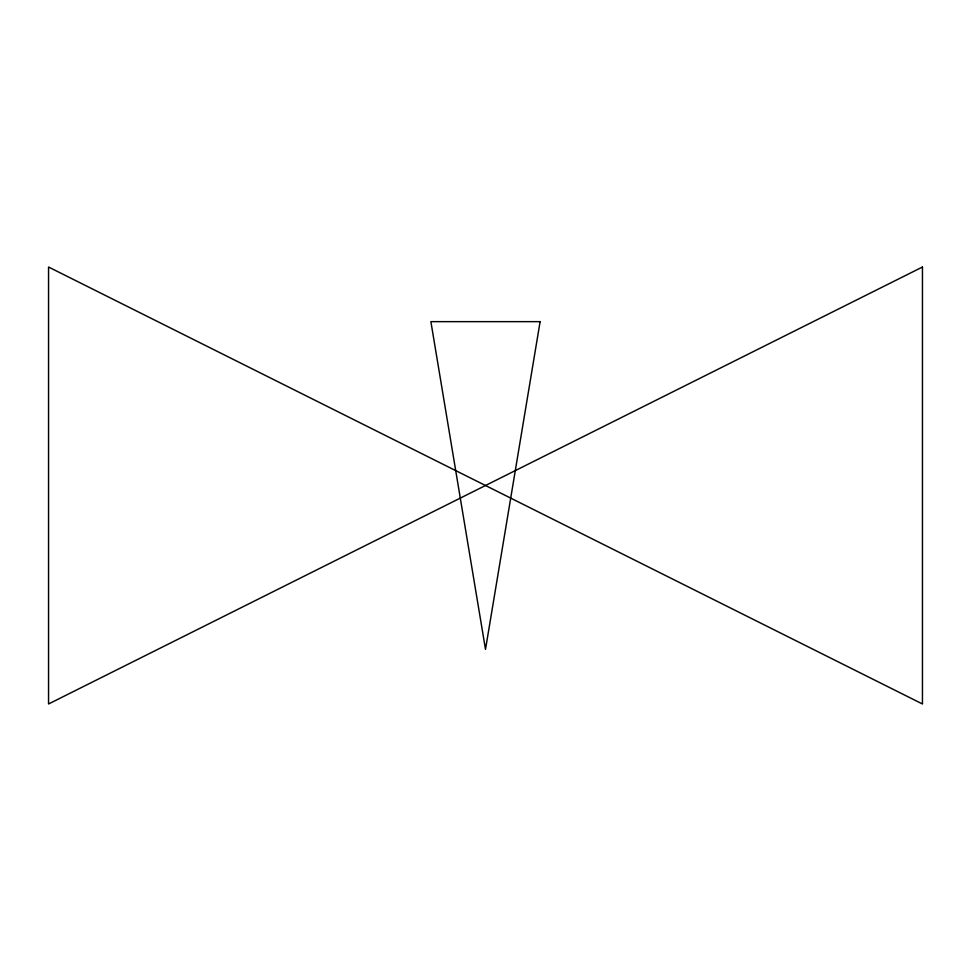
<?xml version="1.0" encoding="UTF-8"?>
<svg xmlns="http://www.w3.org/2000/svg" width="971" height="971" viewBox="0 0 971 971"><rect width="100%" height="100%" fill="white"/><g stroke="black" fill="none" stroke-linecap="round" stroke-linejoin="round"><path stroke-width="1.46" d="M540.119 321.644L485.5 649.356L430.881 321.644L540.119 321.644M922.45 267.025L48.55 703.975L48.55 267.025L922.45 703.975L922.45 267.025"/></g></svg>
